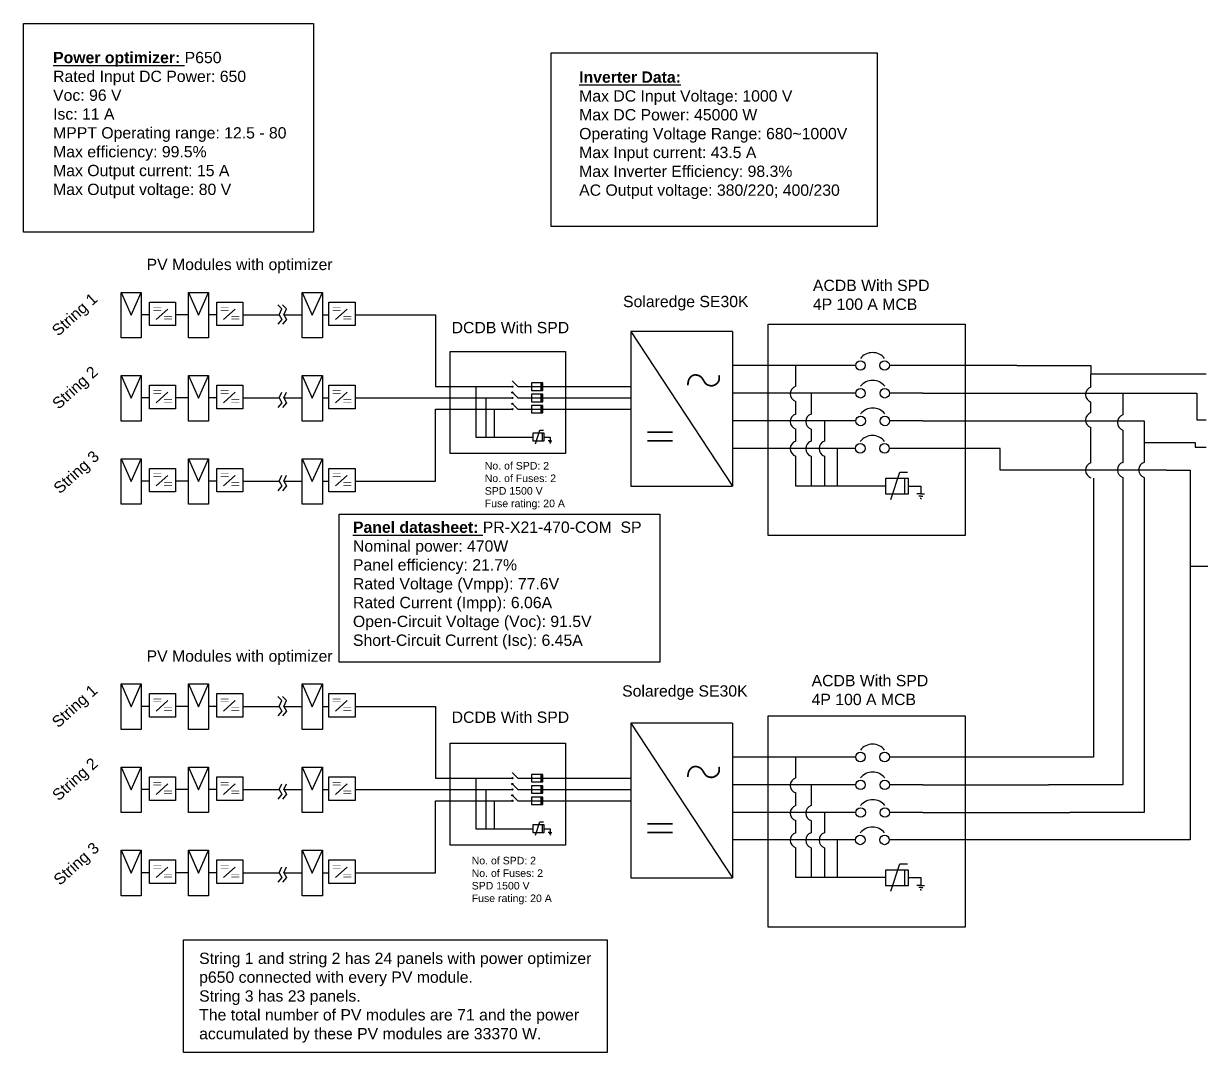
# Model space of a CAD drawing. Header units: inches. Extents: x -347 to 9588, y -325 to 2547.
# Drawn here: x -347 to 2780, y -325 to 2407 of the extents above; entities that cross this region are included whole.
import ezdxf

# ---------------------------------------------------------------- set-up
doc = ezdxf.new("R2010")
doc.units = ezdxf.units.IN
doc.header["$MEASUREMENT"] = 0
doc.layers.add('THICK', color=3, linetype='Continuous')
doc.styles.get("Standard").update_dxf_attribs({"font": 'arial.ttf'})

msp = doc.modelspace()

# ---------------------------------------------------------------- hatches: boundary and pattern name
h = msp.add_hatch(color=256)
h.dxf.hatch_style = 1
h.paths.add_polyline_path([(949.4, 1457.6, 1), (952.4, 1457.6, 1)])
h.paths.add_polyline_path([(952.4, 1443.1, 1), (949.4, 1443.1, 1)])
h = msp.add_hatch(color=256)
h.dxf.hatch_style = 1
h.paths.add_polyline_path([(1031.6, 1443.1), (1031.6, 1453.1), (1026.8, 1453.1), (1026.8, 1433.1), (1031.6, 1433.1)])
h = msp.add_hatch(color=256)
h.dxf.hatch_style = 1
h.paths.add_polyline_path([(949.4, 1427.6, 1), (952.4, 1427.6, 1)])
h.paths.add_polyline_path([(949.4, 1413.1, 1), (952.4, 1413.1, 1)])
h = msp.add_hatch(color=256)
h.dxf.hatch_style = 1
h.paths.add_polyline_path([(949.4, 1427.6, 1), (952.4, 1427.6, 1)])
h.paths.add_polyline_path([(949.4, 1413.1, 1), (952.4, 1413.1, 1)])
h = msp.add_hatch(color=256)
h.dxf.hatch_style = 1
h.paths.add_polyline_path([(1031.6, 1413.1), (1031.6, 1423.1), (1026.8, 1423.1), (1026.8, 1403.1), (1031.6, 1403.1)])
h = msp.add_hatch(color=256)
h.dxf.hatch_style = 1
h.paths.add_polyline_path([(1031.6, 1413.1), (1031.6, 1423.1), (1026.8, 1423.1), (1026.8, 1403.1), (1031.6, 1403.1)])
h = msp.add_hatch(color=256)
h.dxf.hatch_style = 1
h.paths.add_polyline_path([(949.4, 1397.6, 1), (952.4, 1397.6, 1)])
h.paths.add_polyline_path([(949.4, 1383.1, 1), (952.4, 1383.1, 1)])
h = msp.add_hatch(color=256)
h.dxf.hatch_style = 1
h.paths.add_polyline_path([(1031.6, 1383.1), (1031.6, 1393.1), (1026.8, 1393.1), (1026.8, 1373.1), (1031.6, 1373.1)])
h = msp.add_hatch(color=256)
h.dxf.hatch_style = 1
h.paths.add_polyline_path([(949.4, 417.9, 1), (952.4, 417.9, 1)])
h.paths.add_polyline_path([(952.4, 403.4, 1), (949.4, 403.4, 1)])
h = msp.add_hatch(color=256)
h.dxf.hatch_style = 1
h.paths.add_polyline_path([(1031.6, 403.4), (1031.6, 413.4), (1026.8, 413.4), (1026.8, 393.4), (1031.6, 393.4)])
h = msp.add_hatch(color=256)
h.dxf.hatch_style = 1
h.paths.add_polyline_path([(949.4, 387.9, 1), (952.4, 387.9, 1)])
h.paths.add_polyline_path([(949.4, 373.4, 1), (952.4, 373.4, 1)])
h = msp.add_hatch(color=256)
h.dxf.hatch_style = 1
h.paths.add_polyline_path([(949.4, 387.9, 1), (952.4, 387.9, 1)])
h.paths.add_polyline_path([(949.4, 373.4, 1), (952.4, 373.4, 1)])
h = msp.add_hatch(color=256)
h.dxf.hatch_style = 1
h.paths.add_polyline_path([(1031.6, 373.4), (1031.6, 383.4), (1026.8, 383.4), (1026.8, 363.4), (1031.6, 363.4)])
h = msp.add_hatch(color=256)
h.dxf.hatch_style = 1
h.paths.add_polyline_path([(1031.6, 373.4), (1031.6, 383.4), (1026.8, 383.4), (1026.8, 363.4), (1031.6, 363.4)])
h = msp.add_hatch(color=256)
h.dxf.hatch_style = 1
h.paths.add_polyline_path([(949.4, 357.9, 1), (952.4, 357.9, 1)])
h.paths.add_polyline_path([(949.4, 343.4, 1), (952.4, 343.4, 1)])
h = msp.add_hatch(color=256)
h.dxf.hatch_style = 1
h.paths.add_polyline_path([(1031.6, 343.4), (1031.6, 353.4), (1026.8, 353.4), (1026.8, 333.4), (1031.6, 333.4)])

# ---------------------------------------------------------------- linework, layer by layer
at = {"color": 0}
for p, q in [((-87.7, 1693.4), (-60.8, 1633)), ((-60.8, 1633), (-34, 1693.4)), ((91.2, 1693.4), (118, 1633)), ((118, 1633), (144.8, 1693.4)), ((393, 1693.4), (419.8, 1633)), ((419.8, 1633), (446.6, 1693.4)), ((1535.1, 1589.7), (1265.3, 1589.7)), ((1265.3, 1589.7), (1535.1, 1178.4)), ((1265.3, 1589.7), (1265.3, 1178.4)), ((1535.1, 1589.7), (1535.1, 1178.4)), ((1535.1, 1589.7), (1535.1, 1529.4)), ((-87.7, 1472.6), (-60.8, 1412.2)), ((-60.8, 1412.2), (-34, 1472.6)), ((91.2, 1472.6), (118, 1412.2)), ((118, 1412.2), (144.8, 1472.6)), ((393, 1472.6), (419.8, 1412.2)), ((419.8, 1412.2), (446.6, 1472.6)), ((-87.7, 1251.8), (-60.8, 1191.4)), ((-60.8, 1191.4), (-34, 1251.8)), ((91.2, 1251.8), (118, 1191.4)), ((118, 1191.4), (144.8, 1251.8)), ((393, 1251.8), (419.8, 1191.4)), ((419.8, 1191.4), (446.6, 1251.8)), ((1265.3, 1178.4), (1535.1, 1178.4)), ((-87.7, 653.7), (-60.8, 593.3)), ((-60.8, 593.3), (-34, 653.7)), ((91.2, 653.7), (118, 593.3)), ((118, 593.3), (144.8, 653.7)), ((393, 653.7), (419.8, 593.3)), ((419.8, 593.3), (446.6, 653.7)), ((1535.1, 550), (1265.3, 550)), ((1265.3, 550), (1535.1, 138.7)), ((1265.3, 550), (1265.3, 138.7)), ((1265.3, 550), (1265.3, 138.7)), ((1535.1, 550), (1535.1, 138.7)), ((1535.1, 550), (1535.1, 489.7)), ((-87.7, 432.9), (-60.8, 372.5)), ((-60.8, 372.5), (-34, 432.9)), ((91.2, 432.9), (118, 372.5)), ((118, 372.5), (144.8, 432.9)), ((393, 432.9), (419.8, 372.5)), ((419.8, 372.5), (446.6, 432.9)), ((-87.7, 212.1), (-60.8, 151.7)), ((-60.8, 151.7), (-34, 212.1)), ((91.2, 212.1), (118, 151.7)), ((118, 151.7), (144.8, 212.1)), ((393, 212.1), (419.8, 151.7)), ((419.8, 151.7), (446.6, 212.1)), ((1265.3, 138.7), (1535.1, 138.7))]:
    msp.add_line(p, q, dxfattribs=at)
for p, q in [((338.6, 1649.3), (328.2, 1660.3)), ((351.4, 1649.3), (341, 1660.3)), ((-12.3, 1633.9), (-34, 1633.9)), ((5.4, 1621.1), (36.3, 1649.1)), ((91.2, 1633.9), (57, 1633.9)), ((118.4, 1633.9), (117.6, 1633.9)), ((166.5, 1633.9), (144.8, 1633.9)), ((166.5, 1633.9), (144.8, 1633.9)), ((184.2, 1621.1), (215.1, 1649.1)), ((235.8, 1633.9), (275.1, 1633.9)), ((275.1, 1633.9), (331.6, 1633.9)), ((331.6, 1633.9), (338.6, 1649.3)), ((331.6, 1633.9), (338.6, 1621.2)), ((344.3, 1633.9), (351.4, 1649.3)), ((344.3, 1633.9), (351.4, 1621.2)), ((344.3, 1633.9), (393, 1633.9)), ((446.6, 1633.9), (464, 1633.9)), ((481.7, 1621.1), (512.7, 1649.1)), ((533.3, 1633.9), (746.8, 1633.9)), ((746.8, 1633.9), (746.8, 1443.1)), ((338.6, 1621.2), (328.2, 1608.5)), ((351.4, 1621.2), (341, 1608.5)), ((1703.1, 1443.9), (1703.1, 1499.3)), ((746.8, 1443.1), (902.8, 1443.1)), ((854.3, 1443.1), (854.3, 1309.1)), ((902.8, 1443.1), (950.9, 1443.1)), ((950.9, 1457.6), (965.6, 1443.1)), ((965.6, 1443.1), (986.5, 1443.1)), ((986.5, 1443.1), (1031.6, 1443.1)), ((1031.6, 1453.1), (1001.6, 1453.1)), ((1001.6, 1453.1), (1001.6, 1433.1)), ((1026.8, 1453.1), (1026.8, 1433.1)), ((1026.8, 1443.1), (1265.3, 1443.1)), ((1031.6, 1443.1), (1031.6, 1453.1)), ((1031.6, 1433.1), (1031.6, 1443.1)), ((-12.3, 1413.1), (-34, 1413.1)), ((5.4, 1400.3), (36.3, 1428.2)), ((91.2, 1413.1), (57, 1413.1)), ((118.4, 1413.1), (117.6, 1413.1)), ((166.5, 1413.1), (144.8, 1413.1)), ((166.5, 1413.1), (144.8, 1413.1)), ((184.2, 1400.3), (215.1, 1428.2)), ((235.8, 1413.1), (275.1, 1413.1)), ((275.1, 1413.1), (331.6, 1413.1)), ((331.6, 1413.1), (338.6, 1428.5)), ((331.6, 1413.1), (338.6, 1400.4)), ((344.3, 1413.1), (351.4, 1428.5)), ((344.3, 1413.1), (351.4, 1400.4)), ((344.3, 1413.1), (393, 1413.1)), ((446.6, 1413.1), (464, 1413.1)), ((481.7, 1400.3), (512.7, 1428.2)), ((533.3, 1413.1), (746.8, 1413.1)), ((746.8, 1413.1), (902.8, 1413.1)), ((880.3, 1413.1), (880.3, 1309.1)), ((902.8, 1413.1), (950.9, 1413.1)), ((902.8, 1413.1), (950.9, 1413.1)), ((950.9, 1427.6), (965.6, 1413.1)), ((950.9, 1427.6), (965.6, 1413.1)), ((965.6, 1413.1), (986.5, 1413.1)), ((965.6, 1413.1), (986.5, 1413.1)), ((986.5, 1413.1), (1031.6, 1413.1)), ((986.5, 1413.1), (1031.6, 1413.1)), ((1001.6, 1433.1), (1031.6, 1433.1)), ((1001.6, 1433.1), (1031.6, 1433.1)), ((1031.6, 1423.1), (1001.6, 1423.1)), ((1001.6, 1423.1), (1001.6, 1403.1)), ((1031.6, 1423.1), (1001.6, 1423.1)), ((1001.6, 1423.1), (1001.6, 1403.1)), ((1026.8, 1423.1), (1026.8, 1403.1)), ((1026.8, 1423.1), (1026.8, 1403.1)), ((1026.8, 1413.1), (1265.3, 1413.1)), ((1026.8, 1413.1), (1265.3, 1413.1)), ((1031.6, 1413.1), (1031.6, 1423.1)), ((1031.6, 1413.1), (1031.6, 1423.1)), ((1031.6, 1403.1), (1031.6, 1413.1)), ((1031.6, 1403.1), (1031.6, 1413.1)), ((1744.1, 1425.4), (1744.1, 1370.4)), ((338.6, 1400.4), (328.2, 1387.6)), ((351.4, 1400.4), (341, 1387.6)), ((746.8, 1192.3), (746.8, 1383.1)), ((746.8, 1383.1), (902.8, 1383.1)), ((902.8, 1383.1), (950.9, 1383.1)), ((902.8, 1383.1), (902.8, 1309.1)), ((950.9, 1397.6), (965.6, 1383.1)), ((965.6, 1383.1), (986.5, 1383.1)), ((986.5, 1383.1), (1031.6, 1383.1)), ((1001.6, 1403.1), (1031.6, 1403.1)), ((1001.6, 1403.1), (1031.6, 1403.1)), ((1031.6, 1393.1), (1001.6, 1393.1)), ((1001.6, 1393.1), (1001.6, 1373.1)), ((1026.8, 1393.1), (1026.8, 1373.1)), ((1026.8, 1383.1), (1265.3, 1383.1)), ((1031.6, 1383.1), (1031.6, 1393.1)), ((1031.6, 1373.1), (1031.6, 1383.1)), ((1703.1, 1370.4), (1703.1, 1403.9)), ((1001.6, 1373.1), (1031.6, 1373.1)), ((1779.6, 1351.9), (1779.6, 1298.4)), ((1035.2, 1319.1), (1005.2, 1319.1)), ((1005.2, 1319.1), (1005.2, 1299.1)), ((1012.2, 1291.5), (1023.9, 1327.3)), ((1023.9, 1327.3), (1033.8, 1327.3)), ((1030, 1319.1), (1030, 1299.1)), ((1035.2, 1309.1), (1035.2, 1319.1)), ((1703.1, 1298.4), (1703.1, 1330.4)), ((1744.1, 1330.4), (1744.1, 1298.4)), ((854.3, 1309.1), (902.8, 1309.1)), ((902.8, 1309.1), (928.8, 1309.1)), ((928.8, 1309.1), (1005.2, 1309.1)), ((1005.2, 1299.1), (1035.2, 1299.1)), ((1035.2, 1299.1), (1035.2, 1309.1)), ((1035.2, 1309.1), (1051.1, 1309.1)), ((1051.1, 1299.1), (1046.1, 1299.1)), ((1051.1, 1296.1), (1048.6, 1296.1)), ((1051.1, 1293.1), (1050.1, 1293.1)), ((1051.1, 1309.1), (1051.1, 1299.1)), ((1051.1, 1299.1), (1056.1, 1299.1)), ((1051.1, 1296.1), (1053.6, 1296.1)), ((1051.1, 1293.1), (1052.1, 1293.1)), ((1703.1, 1179.1), (1703.1, 1258.4)), ((1744.1, 1258.4), (1744.1, 1179.1)), ((1779.6, 1258.4), (1779.6, 1179.1)), ((1813.1, 1279.2), (1813.1, 1179.1)), ((-12.3, 1192.3), (-34, 1192.3)), ((5.4, 1179.5), (36.3, 1207.4)), ((91.2, 1192.3), (57, 1192.3)), ((118.4, 1192.3), (117.6, 1192.3)), ((166.5, 1192.3), (144.8, 1192.3)), ((166.5, 1192.3), (144.8, 1192.3)), ((184.2, 1179.5), (215.1, 1207.4)), ((235.8, 1192.3), (275.1, 1192.3)), ((275.1, 1192.3), (331.6, 1192.3)), ((331.6, 1192.3), (338.6, 1207.7)), ((331.6, 1192.3), (338.6, 1179.5)), ((344.3, 1192.3), (351.4, 1207.7)), ((344.3, 1192.3), (351.4, 1179.5)), ((344.3, 1192.3), (393, 1192.3)), ((446.6, 1192.3), (464, 1192.3)), ((481.7, 1179.5), (512.7, 1207.4)), ((533.3, 1192.3), (746.8, 1192.3)), ((2002.8, 1199.4), (1941.6, 1199.4)), ((1941.6, 1199.4), (1941.6, 1158.7)), ((1956, 1143.1), (1979.9, 1216.2)), ((1979.9, 1216.2), (2000.1, 1216.2)), ((1992.3, 1199.4), (1992.3, 1158.7)), ((2002.8, 1179.1), (2002.8, 1199.4)), ((338.6, 1179.5), (328.2, 1166.8)), ((351.4, 1179.5), (341, 1166.8)), ((1941.6, 1179.1), (1703.1, 1179.1)), ((1941.6, 1158.7), (2002.8, 1158.7)), ((2002.8, 1158.7), (2002.8, 1179.1)), ((2002.8, 1179.1), (2035.2, 1179.1)), ((2035.2, 1158.7), (2025, 1158.7)), ((2035.2, 1179.1), (2035.2, 1158.7)), ((2035.2, 1158.7), (2045.4, 1158.7)), ((2035.2, 1152.6), (2030.1, 1152.6)), ((2035.2, 1146.4), (2033.2, 1146.4)), ((2035.2, 1152.6), (2040.3, 1152.6)), ((2035.2, 1146.4), (2037.3, 1146.4)), ((-12.3, 594.2), (-34, 594.2)), ((5.4, 581.4), (36.3, 609.4)), ((91.2, 594.2), (57, 594.2)), ((118.4, 594.2), (117.6, 594.2)), ((166.5, 594.2), (144.8, 594.2)), ((166.5, 594.2), (144.8, 594.2)), ((184.2, 581.4), (215.1, 609.4)), ((235.8, 594.2), (275.1, 594.2)), ((275.1, 594.2), (331.6, 594.2)), ((338.6, 609.6), (328.2, 620.7)), ((331.6, 594.2), (338.6, 609.6)), ((331.6, 594.2), (338.6, 581.5)), ((351.4, 609.6), (341, 620.7)), ((344.3, 594.2), (351.4, 609.6)), ((344.3, 594.2), (351.4, 581.5)), ((344.3, 594.2), (393, 594.2)), ((446.6, 594.2), (464, 594.2)), ((481.7, 581.4), (512.7, 609.4)), ((533.3, 594.2), (746.8, 594.2)), ((746.8, 594.2), (746.8, 403.4)), ((338.6, 581.5), (328.2, 568.8)), ((351.4, 581.5), (341, 568.8)), ((1703.1, 404.2), (1703.1, 459.7)), ((950.9, 417.9), (965.6, 403.4)), ((1031.6, 413.4), (1001.6, 413.4)), ((1001.6, 413.4), (1001.6, 393.4)), ((1026.8, 413.4), (1026.8, 393.4)), ((1031.6, 403.4), (1031.6, 413.4)), ((5.4, 360.6), (36.3, 388.6)), ((184.2, 360.6), (215.1, 388.6)), ((331.6, 373.4), (338.6, 388.8)), ((344.3, 373.4), (351.4, 388.8)), ((481.7, 360.6), (512.7, 388.6)), ((746.8, 403.4), (902.8, 403.4)), ((854.3, 403.4), (854.3, 269.4)), ((902.8, 403.4), (950.9, 403.4)), ((950.9, 387.9), (965.6, 373.4)), ((950.9, 387.9), (965.6, 373.4)), ((965.6, 403.4), (986.5, 403.4)), ((986.5, 403.4), (1031.6, 403.4)), ((1001.6, 393.4), (1031.6, 393.4)), ((1001.6, 393.4), (1031.6, 393.4)), ((1031.6, 383.4), (1001.6, 383.4)), ((1001.6, 383.4), (1001.6, 363.4)), ((1031.6, 383.4), (1001.6, 383.4)), ((1001.6, 383.4), (1001.6, 363.4)), ((1026.8, 403.4), (1265.3, 403.4)), ((1026.8, 383.4), (1026.8, 363.4)), ((1026.8, 383.4), (1026.8, 363.4)), ((1031.6, 393.4), (1031.6, 403.4)), ((1031.6, 373.4), (1031.6, 383.4)), ((1031.6, 373.4), (1031.6, 383.4)), ((1744.1, 385.7), (1744.1, 330.7)), ((-12.3, 373.4), (-34, 373.4)), ((91.2, 373.4), (57, 373.4)), ((118.4, 373.4), (117.6, 373.4)), ((166.5, 373.4), (144.8, 373.4)), ((166.5, 373.4), (144.8, 373.4)), ((235.8, 373.4), (275.1, 373.4)), ((275.1, 373.4), (331.6, 373.4)), ((338.6, 360.7), (328.2, 348)), ((331.6, 373.4), (338.6, 360.7)), ((351.4, 360.7), (341, 348)), ((344.3, 373.4), (351.4, 360.7)), ((344.3, 373.4), (393, 373.4)), ((446.6, 373.4), (464, 373.4)), ((533.3, 373.4), (746.8, 373.4)), ((746.8, 373.4), (902.8, 373.4)), ((880.3, 373.4), (880.3, 269.4)), ((902.8, 373.4), (950.9, 373.4)), ((902.8, 373.4), (950.9, 373.4)), ((950.9, 357.9), (965.6, 343.4)), ((965.6, 373.4), (986.5, 373.4)), ((965.6, 373.4), (986.5, 373.4)), ((986.5, 373.4), (1031.6, 373.4)), ((986.5, 373.4), (1031.6, 373.4)), ((1001.6, 363.4), (1031.6, 363.4)), ((1001.6, 363.4), (1031.6, 363.4)), ((1031.6, 353.4), (1001.6, 353.4)), ((1001.6, 353.4), (1001.6, 333.4)), ((1026.8, 373.4), (1265.3, 373.4)), ((1026.8, 373.4), (1265.3, 373.4)), ((1026.8, 353.4), (1026.8, 333.4)), ((1031.6, 363.4), (1031.6, 373.4)), ((1031.6, 363.4), (1031.6, 373.4)), ((1031.6, 343.4), (1031.6, 353.4)), ((1703.1, 330.7), (1703.1, 364.2)), ((746.8, 152.6), (746.8, 343.4)), ((746.8, 343.4), (902.8, 343.4)), ((902.8, 343.4), (950.9, 343.4)), ((902.8, 343.4), (902.8, 269.4)), ((965.6, 343.4), (986.5, 343.4)), ((986.5, 343.4), (1031.6, 343.4)), ((1001.6, 333.4), (1031.6, 333.4)), ((1026.8, 343.4), (1265.3, 343.4)), ((1031.6, 333.4), (1031.6, 343.4)), ((1012.2, 251.8), (1023.9, 287.6)), ((1023.9, 287.6), (1033.8, 287.6)), ((1703.1, 258.7), (1703.1, 290.7)), ((1744.1, 290.7), (1744.1, 258.7)), ((1779.6, 312.2), (1779.6, 258.7)), ((854.3, 269.4), (902.8, 269.4)), ((902.8, 269.4), (928.8, 269.4)), ((928.8, 269.4), (1005.2, 269.4)), ((1035.2, 279.4), (1005.2, 279.4)), ((1005.2, 279.4), (1005.2, 259.4)), ((1005.2, 259.4), (1035.2, 259.4)), ((1030, 279.4), (1030, 259.4)), ((1035.2, 269.4), (1035.2, 279.4)), ((1035.2, 259.4), (1035.2, 269.4)), ((1035.2, 269.4), (1051.1, 269.4)), ((1051.1, 259.4), (1046.1, 259.4)), ((1051.1, 256.4), (1048.6, 256.4)), ((1051.1, 253.4), (1050.1, 253.4)), ((1051.1, 269.4), (1051.1, 259.4)), ((1051.1, 259.4), (1056.1, 259.4)), ((1051.1, 256.4), (1053.6, 256.4)), ((1051.1, 253.4), (1052.1, 253.4)), ((1813.1, 239.5), (1813.1, 139.4)), ((1703.1, 139.4), (1703.1, 218.7)), ((1744.1, 218.7), (1744.1, 139.4)), ((1779.6, 218.7), (1779.6, 139.4)), ((5.4, 139.8), (36.3, 167.7)), ((184.2, 139.8), (215.1, 167.7)), ((331.6, 152.6), (338.6, 168)), ((344.3, 152.6), (351.4, 168)), ((481.7, 139.8), (512.7, 167.7)), ((2002.8, 159.7), (1941.6, 159.7)), ((1941.6, 159.7), (1941.6, 119)), ((1956, 103.5), (1979.9, 176.5)), ((1979.9, 176.5), (2000.1, 176.5)), ((1992.3, 159.7), (1992.3, 119)), ((2002.8, 139.4), (2002.8, 159.7)), ((-12.3, 152.6), (-34, 152.6)), ((91.2, 152.6), (57, 152.6)), ((118.4, 152.6), (117.6, 152.6)), ((166.5, 152.6), (144.8, 152.6)), ((166.5, 152.6), (144.8, 152.6)), ((235.8, 152.6), (275.1, 152.6)), ((275.1, 152.6), (331.6, 152.6)), ((338.6, 139.9), (328.2, 127.1)), ((331.6, 152.6), (338.6, 139.9)), ((351.4, 139.9), (341, 127.1)), ((344.3, 152.6), (351.4, 139.9)), ((344.3, 152.6), (393, 152.6)), ((446.6, 152.6), (464, 152.6)), ((533.3, 152.6), (746.8, 152.6)), ((1941.6, 139.4), (1703.1, 139.4)), ((2002.8, 119), (2002.8, 139.4)), ((2002.8, 139.4), (2035.2, 139.4)), ((2035.2, 139.4), (2035.2, 119)), ((1941.6, 119), (2002.8, 119)), ((2035.2, 119), (2025, 119)), ((2035.2, 112.9), (2030.1, 112.9)), ((2035.2, 106.7), (2033.2, 106.7)), ((2035.2, 119), (2045.4, 119)), ((2035.2, 112.9), (2040.3, 112.9)), ((2035.2, 106.7), (2037.3, 106.7))]:
    msp.add_line(p, q)
at = {"color": 1}
for p, q in [((1862.4, 1499.3), (1535.1, 1499.3)), ((2040.4, 1499.3), (1951.8, 1499.3)), ((2289.9, 1499.3), (2040.4, 1499.3)), ((2289.9, 1499.3), (2486.9, 1499.3)), ((2486.9, 1499.3), (2486.9, 1476.3)), ((2792.8, 1476.3), (2486.9, 1476.3)), ((2486.9, 1441.9), (2486.9, 1476.3)), ((2486.9, 1374.2), (2486.9, 1401.9)), ((2486.9, 1272.5), (2486.9, 1334.2)), ((2486.9, 1241), (2486.9, 1272.5)), ((2493.4, 1200), (2493.4, 459.7)), ((1862.4, 459.7), (1535.1, 459.7)), ((2040.4, 459.7), (1951.8, 459.7)), ((2289.9, 459.7), (2040.4, 459.7)), ((2493.4, 459.7), (2289.9, 459.7))]:
    msp.add_line(p, q, dxfattribs=at)
at = {"color": 2}
for p, q in [((1862.6, 1425.4), (1535.1, 1425.4)), ((2040.4, 1425.4), (1952, 1425.4)), ((2040.4, 1425.4), (2374.6, 1425.4)), ((2374.6, 1425.4), (2571.6, 1425.4)), ((2571.6, 1425.4), (2571.6, 1367.9)), ((2571.6, 1425.4), (2767.6, 1425.4)), ((2767.6, 1425.4), (2767.6, 1367.9)), ((2767.6, 1367.9), (2767.6, 1354.5)), ((2767.6, 1354.5), (2792.8, 1354.5)), ((2571.6, 1327.9), (2571.6, 1272.5)), ((2571.6, 1272.5), (2571.6, 1242)), ((2571.6, 1202), (2571.6, 385.7)), ((1862.6, 385.7), (1535.1, 385.7)), ((2040.4, 385.7), (1952, 385.7)), ((2040.4, 385.7), (2374.6, 385.7)), ((2571.6, 385.7), (2374.6, 385.7))]:
    msp.add_line(p, q, dxfattribs=at)
at = {"color": 5}
for p, q in [((1863, 1351.9), (1535.1, 1351.9)), ((2040.4, 1351.9), (1952.4, 1351.9)), ((2040.4, 1351.9), (2431.1, 1351.9)), ((2431.1, 1351.9), (2628.1, 1351.9)), ((2628.1, 1351.9), (2628.1, 1294.4)), ((2628.1, 1294.4), (2628.1, 1242)), ((2628.1, 1294.4), (2763.6, 1294.4)), ((2763.6, 1294.4), (2763.6, 1282.4)), ((2763.6, 1282.4), (2792.8, 1282.4)), ((2628.1, 1202), (2628.1, 312.2)), ((1863, 312.2), (1535.1, 312.2)), ((2040.4, 312.2), (1952.4, 312.2)), ((2040.4, 312.2), (2431.1, 312.2)), ((2628.1, 312.2), (2431.1, 312.2))]:
    msp.add_line(p, q, dxfattribs=at)
at = {"color": 3}
for p, q in [((1862.1, 1279.2), (1535.1, 1279.2)), ((2040.4, 1279.2), (1951.5, 1279.2)), ((2246.3, 1279.2), (2040.4, 1279.2)), ((2246.3, 1221.7), (2246.3, 1279.2)), ((2687.1, 1221.7), (2246.3, 1221.7)), ((2687.1, 1221.7), (2750.1, 1221.7)), ((2750.1, 1221.7), (2750.1, 966.8)), ((2750.1, 966.8), (2861.1, 966.8)), ((2750.1, 966.8), (2750.1, 239.5)), ((1862.1, 239.5), (1535.1, 239.5)), ((2040.4, 239.5), (1951.5, 239.5)), ((2246.3, 239.5), (2040.4, 239.5)), ((2750.1, 239.5), (2246.3, 239.5))]:
    msp.add_line(p, q, dxfattribs=at)
for points in [[(-346.6, 2407), (422.7, 2407), (422.7, 1853.1), (-346.6, 1853.1)], [(1053.7, 2329.1), (1919.2, 2329.1), (1919.2, 1868), (1053.7, 1868)], [(-12.3, 1667.7), (57, 1667.7), (57, 1605.1), (-12.3, 1605.1)], [(166.5, 1667.7), (235.8, 1667.7), (235.8, 1605.1), (166.5, 1605.1)], [(464, 1667.7), (533.3, 1667.7), (533.3, 1605.1), (464, 1605.1)], [(1630.1, 1608.9), (2153.1, 1608.9), (2153.1, 1047.9), (1630.1, 1047.9)], [(786.3, 1536.6), (1092.3, 1536.6), (1092.3, 1265.1), (786.3, 1265.1)], [(-12.3, 1446.9), (57, 1446.9), (57, 1384.3), (-12.3, 1384.3)], [(166.5, 1446.9), (235.8, 1446.9), (235.8, 1384.3), (166.5, 1384.3)], [(464, 1446.9), (533.3, 1446.9), (533.3, 1384.3), (464, 1384.3)], [(-12.3, 1226), (57, 1226), (57, 1163.5), (-12.3, 1163.5)], [(166.5, 1226), (235.8, 1226), (235.8, 1163.5), (166.5, 1163.5)], [(464, 1226), (533.3, 1226), (533.3, 1163.5), (464, 1163.5)], [(491.2, 1104.4), (1342.5, 1104.4), (1342.5, 711.1), (491.2, 711.1)], [(-12.3, 628), (57, 628), (57, 565.5), (-12.3, 565.5)], [(166.5, 628), (235.8, 628), (235.8, 565.5), (166.5, 565.5)], [(464, 628), (533.3, 628), (533.3, 565.5), (464, 565.5)], [(1630.1, 569.2), (2153.1, 569.2), (2153.1, 8.2), (1630.1, 8.2)], [(786.3, 496.9), (1092.3, 496.9), (1092.3, 225.4), (786.3, 225.4)], [(-12.3, 407.2), (57, 407.2), (57, 344.6), (-12.3, 344.6)], [(166.5, 407.2), (235.8, 407.2), (235.8, 344.6), (166.5, 344.6)], [(464, 407.2), (533.3, 407.2), (533.3, 344.6), (464, 344.6)], [(-12.3, 186.4), (57, 186.4), (57, 123.8), (-12.3, 123.8)], [(166.5, 186.4), (235.8, 186.4), (235.8, 123.8), (166.5, 123.8)], [(464, 186.4), (533.3, 186.4), (533.3, 123.8), (464, 123.8)], [(78.2, -26.1), (1202.3, -26.1), (1202.3, -324.6), (78.2, -324.6)]]:
    msp.add_lwpolyline(points, close=True)
at = {"color": 0}
for points in [[(-87.7, 1693.4), (-34, 1693.4), (-34, 1572.6), (-87.7, 1572.6)], [(91.2, 1693.4), (144.8, 1693.4), (144.8, 1572.6), (91.2, 1572.6)], [(393, 1693.4), (446.6, 1693.4), (446.6, 1572.6), (393, 1572.6)], [(-87.7, 1472.6), (-34, 1472.6), (-34, 1351.8), (-87.7, 1351.8)], [(91.2, 1472.6), (144.8, 1472.6), (144.8, 1351.8), (91.2, 1351.8)], [(393, 1472.6), (446.6, 1472.6), (446.6, 1351.8), (393, 1351.8)], [(-87.7, 1251.8), (-34, 1251.8), (-34, 1131), (-87.7, 1131)], [(91.2, 1251.8), (144.8, 1251.8), (144.8, 1131), (91.2, 1131)], [(393, 1251.8), (446.6, 1251.8), (446.6, 1131), (393, 1131)], [(-87.7, 653.7), (-34, 653.7), (-34, 532.9), (-87.7, 532.9)], [(91.2, 653.7), (144.8, 653.7), (144.8, 532.9), (91.2, 532.9)], [(393, 653.7), (446.6, 653.7), (446.6, 532.9), (393, 532.9)], [(-87.7, 432.9), (-34, 432.9), (-34, 312.1), (-87.7, 312.1)], [(91.2, 432.9), (144.8, 432.9), (144.8, 312.1), (91.2, 312.1)], [(393, 432.9), (446.6, 432.9), (446.6, 312.1), (393, 312.1)], [(-87.7, 212.1), (-34, 212.1), (-34, 91.3), (-87.7, 91.3)], [(91.2, 212.1), (144.8, 212.1), (144.8, 91.3), (91.2, 91.3)], [(393, 212.1), (446.6, 212.1), (446.6, 91.3), (393, 91.3)]]:
    msp.add_lwpolyline(points, close=True, dxfattribs=at)
for points, const_width in [([(19, 1653.2), (-2.1, 1653.2)], 1.48), ([(19, 1645.9), (-2.1, 1645.9)], 1.48), ([(47.1, 1629.9), (26, 1629.9)], 1.48), ([(197.8, 1653.2), (176.7, 1653.2)], 1.48), ([(197.8, 1645.9), (176.7, 1645.9)], 1.48), ([(226, 1629.9), (204.8, 1629.9)], 1.48), ([(495.3, 1653.2), (474.2, 1653.2)], 1.48), ([(495.3, 1645.9), (474.2, 1645.9)], 1.48), ([(523.5, 1629.9), (502.4, 1629.9)], 1.48), ([(47.1, 1622.7), (26, 1622.7)], 1.48), ([(226, 1622.7), (204.8, 1622.7)], 1.48), ([(523.5, 1622.7), (502.4, 1622.7)], 1.48), ([(1417.1, 1446.1), (1417.1, 1450.3), (1417.4, 1453.9), (1418, 1457), (1418.8, 1459.7), (1419.7, 1462.1), (1420.8, 1464), (1421.9, 1465.7), (1423, 1467.2), (1424.1, 1468.4), (1425.2, 1469.5), (1426.2, 1470.4), (1427.1, 1471.1), (1428.1, 1471.7), (1429, 1472.2), (1429.9, 1472.6), (1430.8, 1473), (1431.7, 1473.3), (1432.6, 1473.6), (1433.5, 1473.8), (1434.3, 1473.9), (1435.2, 1474.1), (1436.2, 1474.1), (1437.1, 1474.1), (1438.1, 1474.1), (1439.1, 1474), (1440.1, 1473.9), (1441.2, 1473.7), (1442.3, 1473.5), (1443.3, 1473.2), (1444.4, 1472.9), (1445.4, 1472.5), (1446.4, 1472.1), (1447.4, 1471.6), (1448.4, 1471.1), (1449.3, 1470.5), (1450.2, 1469.9), (1451.1, 1469.2), (1451.9, 1468.5), (1452.7, 1467.8), (1453.4, 1467), (1454.1, 1466.2), (1454.8, 1465.3), (1455.4, 1464.4), (1456, 1463.5), (1456.6, 1462.5), (1457.2, 1461.6), (1457.8, 1460.6), (1458.4, 1459.6), (1459.1, 1458.6), (1459.7, 1457.5), (1460.3, 1456.5), (1461, 1455.5), (1461.6, 1454.6), (1462.3, 1453.6), (1462.9, 1452.7), (1463.6, 1451.9), (1464.3, 1451.2), (1465, 1450.5), (1465.7, 1449.9), (1466.4, 1449.3), (1467.2, 1448.8), (1468, 1448.3), (1468.9, 1447.9), (1469.8, 1447.5), (1470.8, 1447.1), (1471.8, 1446.7), (1472.9, 1446.4), (1474, 1446.1), (1475.1, 1445.9), (1476.2, 1445.7), (1477.3, 1445.5), (1478.4, 1445.4), (1479.4, 1445.4), (1480.4, 1445.4), (1481.3, 1445.4), (1482.3, 1445.5), (1483.2, 1445.7), (1484.1, 1445.9), (1485, 1446.2), (1485.9, 1446.5), (1486.8, 1446.9), (1487.7, 1447.4), (1488.7, 1447.8), (1489.6, 1448.3), (1490.5, 1448.9), (1491.4, 1449.5), (1492.2, 1450.1), (1493, 1450.7), (1493.7, 1451.3), (1494.3, 1451.9), (1495, 1452.5), (1495.5, 1453.1), (1496, 1453.8), (1496.5, 1454.4), (1496.9, 1455.1), (1497.3, 1455.7), (1497.7, 1456.3), (1498.1, 1457), (1498.4, 1457.7), (1498.7, 1458.4), (1499, 1459.1), (1499.2, 1459.8), (1499.5, 1460.6), (1499.7, 1461.5), (1499.9, 1462.3), (1500, 1463.3), (1500.1, 1464.4), (1500.2, 1465.7), (1500.2, 1467.2), (1500.1, 1468.9), (1499.8, 1471), (1499.5, 1473.3)], 4.61), ([(19, 1432.3), (-2.1, 1432.3)], 1.48), ([(19, 1425.1), (-2.1, 1425.1)], 1.48), ([(47.1, 1409.1), (26, 1409.1)], 1.48), ([(197.8, 1432.3), (176.7, 1432.3)], 1.48), ([(197.8, 1425.1), (176.7, 1425.1)], 1.48), ([(226, 1409.1), (204.8, 1409.1)], 1.48), ([(495.3, 1432.3), (474.2, 1432.3)], 1.48), ([(495.3, 1425.1), (474.2, 1425.1)], 1.48), ([(523.5, 1409.1), (502.4, 1409.1)], 1.48), ([(47.1, 1401.9), (26, 1401.9)], 1.48), ([(226, 1401.9), (204.8, 1401.9)], 1.48), ([(523.5, 1401.9), (502.4, 1401.9)], 1.48), ([(1376.1, 1322), (1308.9, 1322)], 4.71), ([(1376.1, 1299.1), (1308.9, 1299.1)], 4.71), ([(19, 1211.5), (-2.1, 1211.5)], 1.48), ([(19, 1204.3), (-2.1, 1204.3)], 1.48), ([(47.1, 1188.3), (26, 1188.3)], 1.48), ([(197.8, 1211.5), (176.7, 1211.5)], 1.48), ([(197.8, 1204.3), (176.7, 1204.3)], 1.48), ([(226, 1188.3), (204.8, 1188.3)], 1.48), ([(495.3, 1211.5), (474.2, 1211.5)], 1.48), ([(495.3, 1204.3), (474.2, 1204.3)], 1.48), ([(523.5, 1188.3), (502.4, 1188.3)], 1.48), ([(47.1, 1181), (26, 1181)], 1.48), ([(226, 1181), (204.8, 1181)], 1.48), ([(523.5, 1181), (502.4, 1181)], 1.48), ([(19, 613.5), (-2.1, 613.5)], 1.48), ([(19, 606.3), (-2.1, 606.3)], 1.48), ([(197.8, 613.5), (176.7, 613.5)], 1.48), ([(197.8, 606.3), (176.7, 606.3)], 1.48), ([(495.3, 613.5), (474.2, 613.5)], 1.48), ([(495.3, 606.3), (474.2, 606.3)], 1.48), ([(47.1, 590.2), (26, 590.2)], 1.48), ([(47.1, 583), (26, 583)], 1.48), ([(226, 590.2), (204.8, 590.2)], 1.48), ([(226, 583), (204.8, 583)], 1.48), ([(523.5, 590.2), (502.4, 590.2)], 1.48), ([(523.5, 583), (502.4, 583)], 1.48), ([(1417.1, 406.4), (1417.1, 410.6), (1417.4, 414.2), (1418, 417.3), (1418.8, 420), (1419.7, 422.4), (1420.8, 424.4), (1421.9, 426), (1423, 427.5), (1424.1, 428.7), (1425.2, 429.8), (1426.2, 430.7), (1427.1, 431.4), (1428.1, 432), (1429, 432.5), (1429.9, 433), (1430.8, 433.3), (1431.7, 433.6), (1432.6, 433.9), (1433.5, 434.1), (1434.3, 434.2), (1435.2, 434.4), (1436.2, 434.4), (1437.1, 434.4), (1438.1, 434.4), (1439.1, 434.3), (1440.1, 434.2), (1441.2, 434), (1442.3, 433.8), (1443.3, 433.5), (1444.4, 433.2), (1445.4, 432.8), (1446.4, 432.4), (1447.4, 431.9), (1448.4, 431.4), (1449.3, 430.8), (1450.2, 430.2), (1451.1, 429.5), (1451.9, 428.8), (1452.7, 428.1), (1453.4, 427.3), (1454.1, 426.5), (1454.8, 425.6), (1455.4, 424.7), (1456, 423.8), (1456.6, 422.9), (1457.2, 421.9), (1457.8, 420.9), (1458.4, 419.9), (1459.1, 418.9), (1459.7, 417.8), (1460.3, 416.8), (1461, 415.8), (1461.6, 414.9), (1462.3, 413.9), (1462.9, 413.1), (1463.6, 412.2), (1464.3, 411.5), (1465, 410.8), (1465.7, 410.2), (1466.4, 409.6), (1467.2, 409.1), (1468, 408.6), (1468.9, 408.2), (1469.8, 407.8), (1470.8, 407.4), (1471.8, 407), (1472.9, 406.7), (1474, 406.4), (1475.1, 406.2), (1476.2, 406), (1477.3, 405.8), (1478.4, 405.7), (1479.4, 405.7), (1480.4, 405.7), (1481.3, 405.7), (1482.3, 405.8), (1483.2, 406), (1484.1, 406.2), (1485, 406.5), (1485.9, 406.8), (1486.8, 407.2), (1487.7, 407.7), (1488.7, 408.1), (1489.6, 408.7), (1490.5, 409.2), (1491.4, 409.8), (1492.2, 410.4), (1493, 411), (1493.7, 411.6), (1494.3, 412.2), (1495, 412.8), (1495.5, 413.4), (1496, 414.1), (1496.5, 414.7), (1496.9, 415.4), (1497.3, 416), (1497.7, 416.7), (1498.1, 417.3), (1498.4, 418), (1498.7, 418.7), (1499, 419.4), (1499.2, 420.1), (1499.5, 420.9), (1499.7, 421.8), (1499.9, 422.6), (1500, 423.6), (1500.1, 424.7), (1500.2, 426), (1500.2, 427.5), (1500.1, 429.2), (1499.8, 431.3), (1499.5, 433.6)], 4.61), ([(19, 392.6), (-2.1, 392.6)], 1.48), ([(19, 385.4), (-2.1, 385.4)], 1.48), ([(197.8, 392.6), (176.7, 392.6)], 1.48), ([(197.8, 385.4), (176.7, 385.4)], 1.48), ([(495.3, 392.6), (474.2, 392.6)], 1.48), ([(495.3, 385.4), (474.2, 385.4)], 1.48), ([(47.1, 369.4), (26, 369.4)], 1.48), ([(47.1, 362.2), (26, 362.2)], 1.48), ([(226, 369.4), (204.8, 369.4)], 1.48), ([(226, 362.2), (204.8, 362.2)], 1.48), ([(523.5, 369.4), (502.4, 369.4)], 1.48), ([(523.5, 362.2), (502.4, 362.2)], 1.48), ([(1376.1, 282.3), (1308.9, 282.3)], 4.71), ([(1376.1, 259.4), (1308.9, 259.4)], 4.71), ([(19, 171.8), (-2.1, 171.8)], 1.48), ([(19, 164.6), (-2.1, 164.6)], 1.48), ([(197.8, 171.8), (176.7, 171.8)], 1.48), ([(197.8, 164.6), (176.7, 164.6)], 1.48), ([(495.3, 171.8), (474.2, 171.8)], 1.48), ([(495.3, 164.6), (474.2, 164.6)], 1.48), ([(47.1, 148.6), (26, 148.6)], 1.48), ([(47.1, 141.4), (26, 141.4)], 1.48), ([(226, 148.6), (204.8, 148.6)], 1.48), ([(226, 141.4), (204.8, 141.4)], 1.48), ([(523.5, 148.6), (502.4, 148.6)], 1.48), ([(523.5, 141.4), (502.4, 141.4)], 1.48)]:
    msp.add_lwpolyline(points, dxfattribs=dict(at, const_width=const_width))
for centre in [(950.9, 1443.1), (950.9, 1427.6), (950.9, 1427.6), (950.9, 1413.1), (950.9, 1413.1), (950.9, 1397.6), (950.9, 1383.1), (950.9, 403.4), (950.9, 387.9), (950.9, 387.9), (950.9, 373.4), (950.9, 373.4), (950.9, 357.9), (950.9, 343.4)]:
    msp.add_circle(centre, 1.5)
at = {"color": 1}
for centre, radius, start, end in [((1907.1, 1492.4), 41.1, 38.5528, 141.4472), ((2493.4, 1421.9), 21, 107.9301, 252.0699), ((2493.4, 1354.2), 21, 107.9301, 252.0699), ((2493.4, 1221), 21, 107.9301, 252.0699), ((1907.1, 452.7), 41.1, 38.5528, 141.4472)]:
    msp.add_arc(centre, radius, start, end, dxfattribs=at)
for centre in [(1709.6, 1423.9), (1709.6, 1350.4), (1750.6, 1350.4), (1709.6, 1278.4), (1750.6, 1278.4), (1786.1, 1278.4), (1709.6, 384.2), (1709.6, 310.7), (1750.6, 310.7), (1709.6, 238.7), (1750.6, 238.7), (1786.1, 238.7)]:
    msp.add_arc(centre, 21, 107.9301, 252.0699)
at = {"color": 2}
for centre, radius, start, end in [((1907.3, 1418.5), 41.1, 38.5528, 141.4472), ((2578, 1347.9), 21, 107.9301, 252.0699), ((2578, 1222), 21, 107.9301, 252.0699), ((1907.3, 378.8), 41.1, 38.5528, 141.4472)]:
    msp.add_arc(centre, radius, start, end, dxfattribs=at)
at = {"color": 5}
for centre, radius, start, end in [((1907.7, 1344.9), 41.1, 38.5528, 141.4472), ((2634.5, 1222), 21, 107.9301, 252.0699), ((1907.7, 305.2), 41.1, 38.5528, 141.4472)]:
    msp.add_arc(centre, radius, start, end, dxfattribs=at)
at = {"color": 3}
for centre in [(1906.8, 1272.2), (1906.8, 232.5)]:
    msp.add_arc(centre, 41.1, 38.5528, 141.4472, dxfattribs=at)
at = {"layer": 'THICK', "color": 1}
for centre in [(1874.9, 1499.3), (1939.2, 1499.3), (1874.9, 459.7), (1939.2, 459.7)]:
    msp.add_circle(centre, 12.6, dxfattribs=at)
at = {"layer": 'THICK', "color": 2}
for centre in [(1875.2, 1425.4), (1939.5, 1425.4), (1875.2, 385.7), (1939.5, 385.7)]:
    msp.add_circle(centre, 12.6, dxfattribs=at)
at = {"layer": 'THICK', "color": 5}
for centre in [(1875.6, 1351.9), (1939.9, 1351.9), (1875.6, 312.2), (1939.9, 312.2)]:
    msp.add_circle(centre, 12.6, dxfattribs=at)
at = {"layer": 'THICK'}
for centre in [(1874.6, 1279.2), (1938.9, 1279.2), (1874.6, 239.5), (1938.9, 239.5)]:
    msp.add_circle(centre, 12.6, dxfattribs=at)

# ---------------------------------------------------------------- texts
at = {"attachment_point": 1}
for s, width, heights, insert, char_height in [('{\\fArial|b1|i0|c0|p34;\\LPower optimizer:} P650\\PRated Input DC Power: 650\\PVoc: 96 V\\PIsc: 11 A\\PMPPT Operating range: 12.5 - 80\\PMax efficiency: 99.5%\\PMax Output current: 15 A\\PMax Output voltage: 80 V', 818.67, [566.3], (-268.2, 2331.9), 30), ('{\\fArial|b1|i0|c0|p34;\\LInverter Data:\\P}Max DC Input Voltage: 1000 V\\PMax DC Power: 45000 W\\POperating Voltage Range: 680~1000V\\PMax Input current: 43.5 A\\PMax Inverter Efficiency: 98.3%\\PAC Output voltage: 380/220; 400/230', 1344.021, [614.1], (1128.3, 2279.9), 30), ('PV Modules with optimizer', 704.221, [118.4], (-20, 1782.5), 30), ('ACDB With SPD\\P4P 100 A MCB', 316.5, [0], (1748.8, 1726.9), 30), ('\\pxqc;Solaredge SE30K', 616.602, [159], (1103.1, 1684.1), 30), ('DCDB With SPD', 316.5, [0], (789.8, 1614.8), 30), ('No. of SPD: 2\\PNo. of Fuses: 2\\PSPD 1500 V\\PFuse rating: 20 A', 498.462, [210.7], (877.7, 1243), 20), ('{\\fArial|b1|i0|c0|p34;\\LPanel datasheet:\\l }PR-X21-470-COM  SP{\\fArial|b1|i0|c0|p34;\\L\\P}Nominal power: 470W\\PPanel efficiency: 21.7%\\PRated Voltage (Vmpp): 77.6V\\PRated Current (Impp): 6.06A\\POpen-Circuit Voltage (Voc): 91.5V\\PShort-Circuit Current (Isc): 6.45A', 818.67, [566.3], (527.8, 1084.9), 30), ('PV Modules with optimizer', 704.221, [118.4], (-20, 742.8), 30), ('ACDB With SPD\\P4P 100 A MCB', 316.5, [0], (1745.3, 677.6), 30), ('\\pxqc;Solaredge SE30K', 616.602, [159], (1100.6, 650.1), 30), ('DCDB With SPD', 316.5, [0], (789.8, 580.4), 30), ('No. of SPD: 2\\PNo. of Fuses: 2\\PSPD 1500 V\\PFuse rating: 20 A', 498.462, [210.7], (843, 194.7), 20), ('String 1 and string 2 has 24 panels with power optimizer p650 connected with every PV module.\\PString 3 has 23 panels.\\PThe total number of PV modules are 71 and the power accumulated by these PV modules are 33370 W.', 1077.131, [504], (119.5, -59.7), 30)]:
    msp.add_mtext_dynamic_manual_height_columns(s, width=width, gutter_width=1, heights=heights, dxfattribs=dict(at, insert=insert, char_height=char_height))
at = {"char_height": 30, "attachment_point": 1, "rotation": 42.1376}
for s, insert in [('String 1', (-274.7, 1597.5)), ('String 2', (-273.8, 1403.4)), ('String 3', (-270.3, 1179)), ('String 1', (-274.7, 557.8)), ('String 2', (-273.8, 363.7)), ('String 3', (-270.3, 139.3))]:
    msp.add_mtext_dynamic_manual_height_columns(s, width=241, gutter_width=1, heights=[0], dxfattribs=dict(at, insert=insert))

doc.saveas('drawing.dxf')
